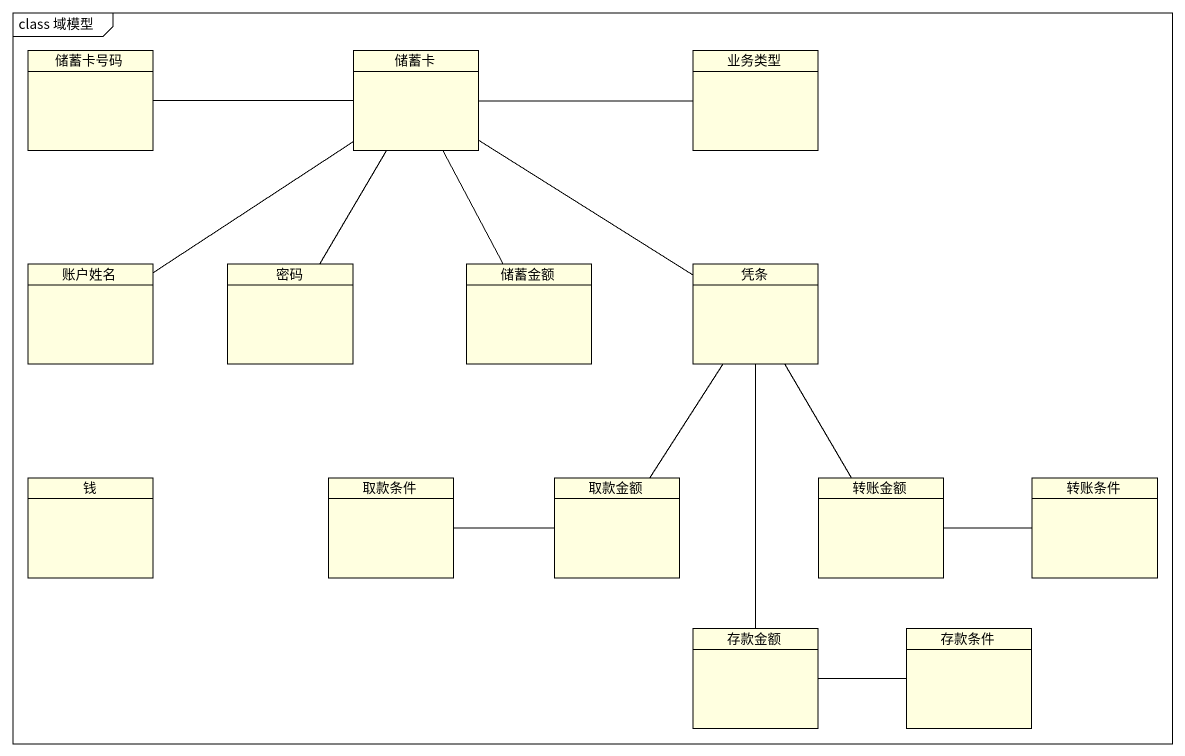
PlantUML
@startuml
mainframe class 域模型
hide circle
hide empty members
class 储蓄卡号码 #FFFFE0
class 储蓄卡 #FFFFE0
class 业务类型 #FFFFE0
class 账户姓名 #FFFFE0
class 密码 #FFFFE0
class 储蓄金额 #FFFFE0
class 凭条 #FFFFE0
class 钱 #FFFFE0
class 取款条件 #FFFFE0
class 取款金额 #FFFFE0
class 转账金额 #FFFFE0
class 转账条件 #FFFFE0
class 存款金额 #FFFFE0
class 存款条件 #FFFFE0
储蓄卡 -left- 储蓄卡号码
储蓄卡 -right- 业务类型
储蓄卡 -- 账户姓名
储蓄卡 -- 密码
储蓄卡 -- 储蓄金额
储蓄卡 -- 凭条
凭条 -- 取款金额
凭条 -- 转账金额
凭条 -- 存款金额
取款条件 -right- 取款金额
转账金额 -right- 转账条件
存款条件 -left- 存款金额
@enduml
